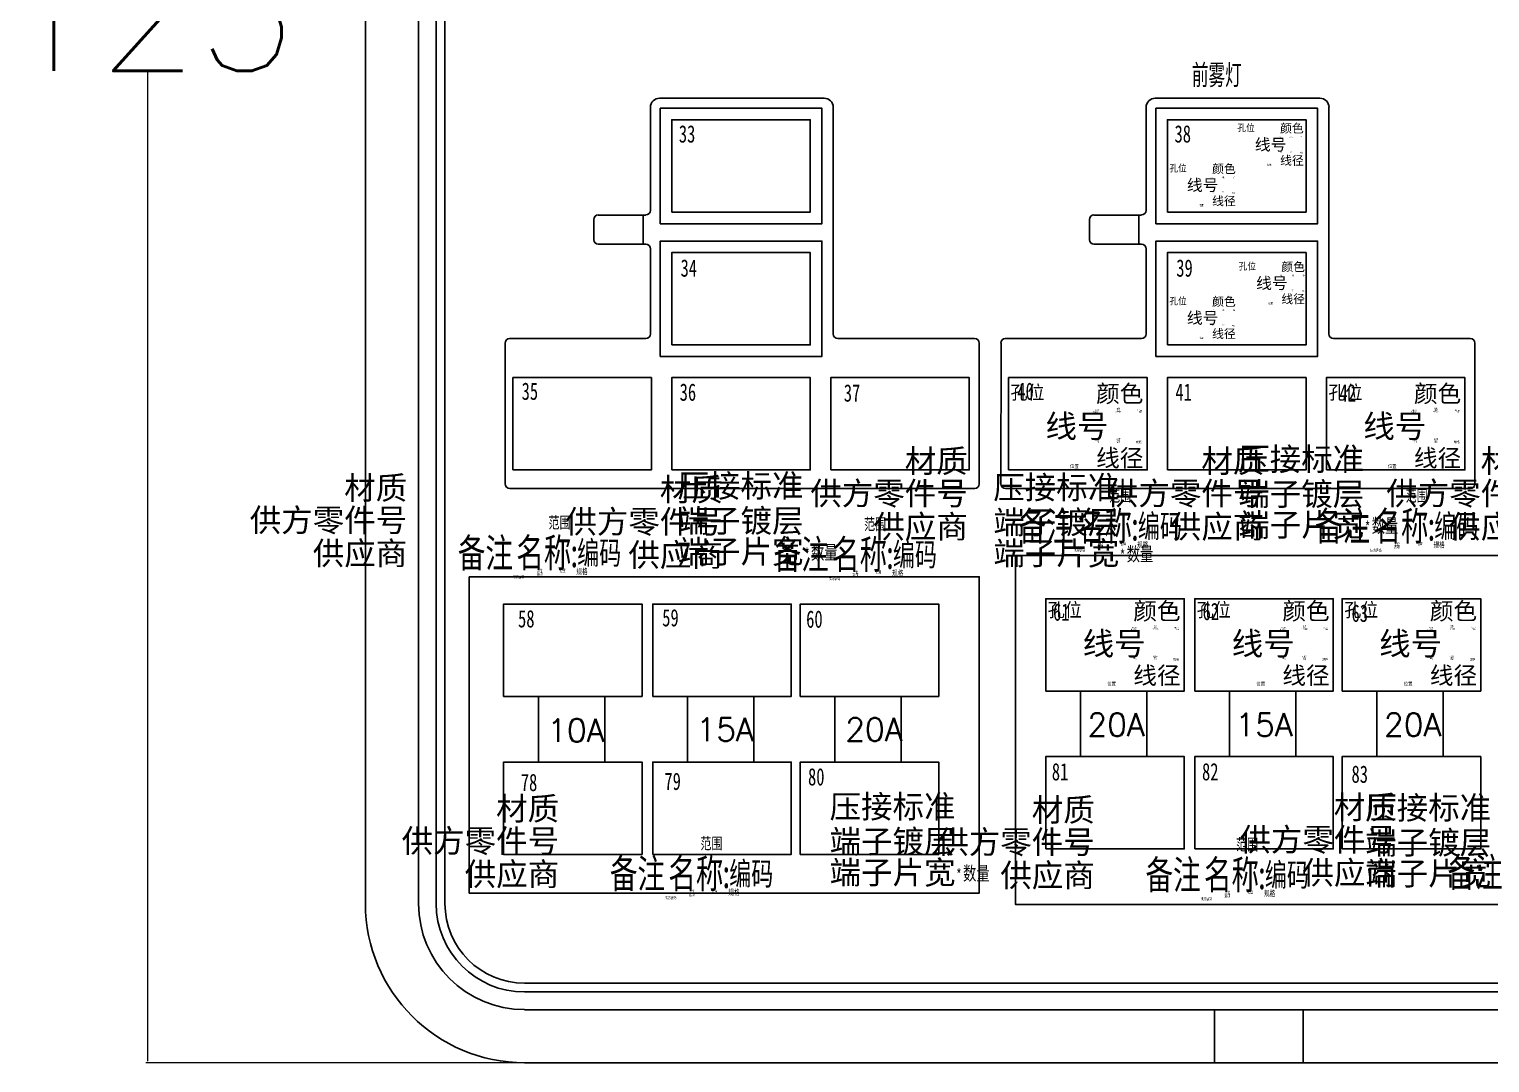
# Model space of a CAD drawing. Header units: millimetres. Extents: x -2653 to 6698, y -4403 to -42.
# Drawn here: x -2652.6 to -2526, y -342 to -252.4 of the extents above; entities that cross this region are included whole.
import ezdxf
from ezdxf.enums import TextEntityAlignment as Align

# ---------------------------------------------------------------- set-up
doc = ezdxf.new("R2010")
doc.units = ezdxf.units.MM
doc.header["$MEASUREMENT"] = 0
for name, color, linetype in [('文字', 3, 'Continuous'), ('轮廓线', 7, 'Continuous'), ('附件-供应商', 43, 'Continuous'), ('附件-名称', 53, 'Continuous'), ('附件-数量', 21, 'Continuous'), ('附件-编码', 52, 'Continuous')]:
    doc.layers.add(name, color=color, linetype=linetype)
for name, color, linetype, plot in [('附件-不打印', 2, 'Continuous', False), ('隐藏-剥皮长度', 2, 'Continuous', False), ('隐藏-加余量', 1, 'Continuous', False), ('隐藏-备注', 1, 'Continuous', False), ('隐藏-孔位', 1, 'Continuous', False), ('隐藏-对应端子', 2, 'Continuous', False), ('隐藏-规格', 1, 'Continuous', False), ('隐藏-辅助信息', 3, 'Continuous', False), ('隐藏-防水栓', 2, 'Continuous', False)]:
    doc.layers.add(name, color=color, linetype=linetype, plot=plot)
doc.styles.add('CL', font='', dxfattribs={"height": 2})
doc.styles.get("Standard").update_dxf_attribs({"font": 'txt', "bigfont": 'gbcbig.shx'})
doc.styles.add('灯泡', font='', dxfattribs={"width": 0.7})
doc.styles.get('CL').set_extended_font_data('SimSun')
doc.styles.get('灯泡').set_extended_font_data('NSimSun')

msp = doc.modelspace()

# ---------------------------------------------------------------- linework, layer by layer
at = {"color": 0, "lineweight": -3}
for p, q in [((-2618.83, -328.19), (-2618.83, -173.95)), ((-2617.3, -328.19), (-2617.3, -173.95)), ((-2616.54, -328.2), (-2616.54, -173.95)), ((-2623.43, -246.74), (-2623.43, -328.2)), ((-2610.92, -292.22), (-2570.65, -292.23)), ((-2567.98, -292.22), (-2527.71, -292.23)), ((-2275.57, -335.08), (-2609.64, -335.08)), ((-2275.57, -335.84), (-2609.64, -335.84)), ((-2275.57, -337.38), (-2609.64, -337.38)), ((-2609.64, -341.97), (-2549.88, -341.97)), ((-2542.21, -341.97), (-2479.38, -341.97))]:
    msp.add_line(p, q, dxfattribs=at)
at = {"color": 0, "lineweight": -3, "ltscale": 0.189884}
for p, q in [((-2598.74, -259.21), (-2598.74, -267.34)), ((-2555.8, -259.21), (-2555.8, -267.34))]:
    msp.add_line(p, q, dxfattribs=at)
at = {"color": 0, "lineweight": -3, "ltscale": 0.0792}
for p, q in [((-2594.78, -258.41), (-2597.95, -258.42)), ((-2551.84, -258.41), (-2555.01, -258.42))]:
    msp.add_line(p, q, dxfattribs=at)
at = {"color": 0, "lineweight": -3, "ltscale": 0.198}
for p, q in [((-2586.86, -258.42), (-2594.78, -258.41)), ((-2543.92, -258.42), (-2551.84, -258.41))]:
    msp.add_line(p, q, dxfattribs=at)
at = {"color": 0, "lineweight": -3, "ltscale": 0.079195}
for p, q in [((-2583.69, -258.42), (-2586.86, -258.42)), ((-2540.75, -258.42), (-2543.92, -258.42))]:
    msp.add_line(p, q, dxfattribs=at)
at = {"color": 0, "lineweight": -3, "ltscale": 0.249284}
for p, q in [((-2582.9, -269.73), (-2582.9, -259.21)), ((-2539.96, -269.73), (-2539.96, -259.21))]:
    msp.add_line(p, q, dxfattribs=at)
at = {"color": 0, "lineweight": -3, "ltscale": 0.019995}
for p, q in [((-2598.74, -267.34), (-2598.74, -268.14)), ((-2555.8, -267.34), (-2555.8, -268.14))]:
    msp.add_line(p, q, dxfattribs=at)
at = {"color": 0, "lineweight": -3, "ltscale": 0.043559}
for p, q in [((-2603.65, -268.93), (-2603.65, -270.68)), ((-2560.71, -268.93), (-2560.71, -270.68))]:
    msp.add_line(p, q, dxfattribs=at)
at = {"color": 0, "lineweight": -3, "ltscale": 0.09702}
for p, q in [((-2599.38, -268.54), (-2603.26, -268.54)), ((-2556.44, -268.54), (-2560.32, -268.54))]:
    msp.add_line(p, q, dxfattribs=at)
at = {"color": 0, "lineweight": -3, "ltscale": 0.063359}
for p, q in [((-2599.38, -271.07), (-2599.38, -268.53)), ((-2556.44, -271.07), (-2556.44, -268.53))]:
    msp.add_line(p, q, dxfattribs=at)
at = {"color": 0, "lineweight": -3, "ltscale": 0.005941}
for p, q in [((-2599.38, -268.54), (-2599.14, -268.54)), ((-2556.44, -268.54), (-2556.2, -268.54)), ((-2599.38, -271.07), (-2599.14, -271.07)), ((-2556.44, -271.07), (-2556.2, -271.07))]:
    msp.add_line(p, q, dxfattribs=at)
at = {"color": 0, "lineweight": -3, "ltscale": 0.227895}
for p, q in [((-2582.91, -278.84), (-2582.9, -269.73)), ((-2539.97, -278.84), (-2539.96, -269.73))]:
    msp.add_line(p, q, dxfattribs=at)
at = {"color": 0, "lineweight": -3, "ltscale": 0.097021}
for p, q in [((-2603.26, -271.07), (-2599.38, -271.07)), ((-2560.32, -271.07), (-2556.44, -271.07))]:
    msp.add_line(p, q, dxfattribs=at)
at = {"color": 0, "lineweight": -3, "ltscale": 0.184138}
for p, q in [((-2598.74, -271.47), (-2598.75, -278.84)), ((-2555.8, -271.47), (-2555.81, -278.84))]:
    msp.add_line(p, q, dxfattribs=at)
at = {"color": 0, "lineweight": -3, "ltscale": 0.06732}
for p, q in [((-2599.14, -279.23), (-2601.83, -279.23)), ((-2556.2, -279.23), (-2558.89, -279.23))]:
    msp.add_line(p, q, dxfattribs=at)
at = {"color": 0, "lineweight": -3, "ltscale": 0.134639}
for p, q in [((-2570.66, -279.24), (-2582.51, -279.24)), ((-2527.72, -279.24), (-2539.57, -279.24))]:
    msp.add_line(p, q, dxfattribs=at)
at = {"color": 0, "lineweight": -3, "ltscale": 0.304921}
for p, q in [((-2611.32, -279.63), (-2611.32, -291.82)), ((-2568.37, -279.63), (-2568.38, -291.82))]:
    msp.add_line(p, q, dxfattribs=at)
at = {"color": 0, "lineweight": -3, "ltscale": 0.101351}
for p, q in [((-2549.88, -337.38), (-2549.88, -341.97)), ((-2542.21, -341.97), (-2542.21, -337.38))]:
    msp.add_line(p, q, dxfattribs=at)
at = {"color": 0, "lineweight": -3, "ltscale": 0.168919}
msp.add_line((-2542.21, -341.97), (-2549.88, -341.97), dxfattribs=at)
at = {"color": 0, "lineweight": -3}
for points in [[(-2596.89, -268.29), (-2584.89, -268.29), (-2584.89, -260.29), (-2596.89, -260.29)], [(-2553.95, -268.29), (-2541.95, -268.29), (-2541.95, -260.29), (-2553.95, -260.29)], [(-2596.89, -279.79), (-2584.89, -279.79), (-2584.89, -271.79), (-2596.89, -271.79)], [(-2553.95, -279.79), (-2541.95, -279.79), (-2541.95, -271.79), (-2553.95, -271.79)], [(-2610.65, -290.62), (-2598.65, -290.62), (-2598.65, -282.62), (-2610.65, -282.62)], [(-2596.89, -290.62), (-2584.89, -290.62), (-2584.89, -282.62), (-2596.89, -282.62)], [(-2583.12, -290.62), (-2571.12, -290.62), (-2571.12, -282.62), (-2583.12, -282.62)], [(-2567.71, -290.62), (-2555.71, -290.62), (-2555.71, -282.62), (-2567.71, -282.62)], [(-2553.95, -290.62), (-2541.95, -290.62), (-2541.95, -282.62), (-2553.95, -282.62)], [(-2540.18, -290.62), (-2528.18, -290.62), (-2528.18, -282.62), (-2540.18, -282.62)], [(-2611.46, -310.24), (-2599.46, -310.24), (-2599.46, -302.24), (-2611.46, -302.24)], [(-2598.54, -310.24), (-2586.54, -310.24), (-2586.54, -302.24), (-2598.54, -302.24)], [(-2585.77, -310.24), (-2573.77, -310.24), (-2573.77, -302.24), (-2585.77, -302.24)], [(-2564.5, -309.78), (-2552.5, -309.78), (-2552.5, -301.78), (-2564.5, -301.78)], [(-2551.59, -309.78), (-2539.59, -309.78), (-2539.59, -301.78), (-2551.59, -301.78)], [(-2538.82, -309.78), (-2526.82, -309.78), (-2526.82, -301.78), (-2538.82, -301.78)], [(-2611.46, -323.92), (-2599.46, -323.92), (-2599.46, -315.92), (-2611.46, -315.92)], [(-2598.54, -323.92), (-2586.54, -323.92), (-2586.54, -315.92), (-2598.54, -315.92)], [(-2585.77, -323.92), (-2573.77, -323.92), (-2573.77, -315.92), (-2585.77, -315.92)], [(-2564.5, -323.45), (-2552.5, -323.45), (-2552.5, -315.45), (-2564.5, -315.45)], [(-2551.59, -323.45), (-2539.59, -323.45), (-2539.59, -315.45), (-2551.59, -315.45)], [(-2538.82, -323.45), (-2526.82, -323.45), (-2526.82, -315.45), (-2538.82, -315.45)]]:
    msp.add_lwpolyline(points, close=True, dxfattribs=at)
for points in [[(-2561.49, -315.45), (-2561.49, -309.78)], [(-2555.74, -309.78), (-2555.74, -315.45)], [(-2548.58, -315.45), (-2548.58, -309.78)], [(-2542.83, -309.78), (-2542.83, -315.45)], [(-2535.81, -315.45), (-2535.81, -309.78)], [(-2530.06, -309.78), (-2530.06, -315.45)], [(-2608.45, -315.92), (-2608.45, -310.24)], [(-2602.7, -310.24), (-2602.7, -315.92)], [(-2595.53, -315.92), (-2595.53, -310.24)], [(-2589.78, -310.24), (-2589.78, -315.92)], [(-2582.76, -315.92), (-2582.76, -310.24)], [(-2577.01, -310.24), (-2577.01, -315.92)]]:
    msp.add_lwpolyline(points, dxfattribs=at)
for centre, radius, start, end in [((-2597.95, -259.21), 0.792, 89.9804, 179.9804), ((-2583.69, -259.21), 0.792, 359.9804, 89.994), ((-2555.01, -259.21), 0.792, 89.9804, 179.9804), ((-2540.75, -259.21), 0.792, 359.9804, 89.994), ((-2599.14, -268.14), 0.396, 269.9804, 359.9804), ((-2556.2, -268.14), 0.396, 269.9804, 359.9804), ((-2603.26, -268.93), 0.396, 89.9804, 179.9804), ((-2560.32, -268.93), 0.396, 89.9804, 179.9804), ((-2603.26, -270.68), 0.396, 179.9804, 269.9804), ((-2560.32, -270.68), 0.396, 179.9804, 269.9804), ((-2599.14, -271.47), 0.396, 359.9804, 89.9804), ((-2556.2, -271.47), 0.396, 359.9804, 89.9804), ((-2610.92, -279.63), 0.396, 94.0407, 179.9804), ((-2599.14, -278.84), 0.396, 269.9804, 359.9804), ((-2582.51, -278.84), 0.396, 179.9804, 269.9804), ((-2570.66, -279.63), 0.396, 359.9804, 89.9804), ((-2567.98, -279.63), 0.396, 94.0407, 179.9804), ((-2556.2, -278.84), 0.396, 269.9804, 359.9804), ((-2539.57, -278.84), 0.396, 179.9804, 269.9804), ((-2527.72, -279.63), 0.396, 359.9804, 89.9804), ((-2610.92, -291.82), 0.396, 179.9804, 269.9804), ((-2570.66, -291.83), 0.396, 269.9804, 359.9804), ((-2567.98, -291.82), 0.396, 179.9804, 269.9804), ((-2527.72, -291.83), 0.396, 269.9804, 359.9804), ((-2609.64, -328.18), 13.79, 180, 270), ((-2609.64, -328.18), 9.19, 180, 270), ((-2609.64, -328.18), 7.66, 180, 270), ((-2609.64, -328.18), 6.9, 180, 270)]:
    msp.add_arc(centre, radius, start, end, dxfattribs=at)
at = {"layer": '轮廓线', "lineweight": 0}
for p, q in [((-2642.27, -341.79), (-2642.27, -256.15)), ((-2609.7, -341.97), (-2642.45, -341.97))]:
    msp.add_line(p, q, dxfattribs=at)
at = {"layer": '轮廓线', "color": 0, "lineweight": -3}
for p, q in [((-2599.14, -279.23), (-2610.95, -279.23)), ((-2556.2, -279.23), (-2568.01, -279.23)), ((-2570.26, -291.83), (-2570.26, -279.63)), ((-2527.32, -291.83), (-2527.32, -279.63))]:
    msp.add_line(p, q, dxfattribs=at)
for points in [[(-2597.89, -269.29), (-2583.89, -269.29), (-2583.89, -259.29), (-2597.89, -259.29)], [(-2554.95, -269.29), (-2540.95, -269.29), (-2540.95, -259.29), (-2554.95, -259.29)], [(-2597.89, -280.79), (-2583.89, -280.79), (-2583.89, -270.79), (-2597.89, -270.79)], [(-2554.95, -280.79), (-2540.95, -280.79), (-2540.95, -270.79), (-2554.95, -270.79)], [(-2567.13, -298.03), (-2396.35, -298.03), (-2396.35, -328.25), (-2567.13, -328.25)], [(-2614.45, -299.87), (-2570.26, -299.87), (-2570.26, -327.27), (-2614.45, -327.27)]]:
    msp.add_lwpolyline(points, close=True, dxfattribs=at)
at = {"layer": '轮廓线', "lineweight": 0}
msp.add_solid([(-2642.3, -341.79), (-2642.24, -341.79), (-2642.27, -341.97)], dxfattribs=at)

# ---------------------------------------------------------------- texts
at = {"color": 0, "lineweight": -3, "char_height": 1.5, "width": 3.6791, "attachment_point": 1, "style": '灯泡'}
for s, insert in [('33', (-2596.28, -260.76)), ('38', (-2553.34, -260.76)), ('34', (-2596.13, -272.38)), ('39', (-2553.19, -272.38)), ('35', (-2609.9, -283.05)), ('36', (-2596.21, -283.13)), ('37', (-2581.99, -283.2)), ('40', (-2566.96, -283.05)), ('41', (-2553.27, -283.13)), ('42', (-2539.05, -283.2)), ('61', (-2563.86, -302.18)), ('62', (-2550.91, -302.13)), ('63', (-2538.01, -302.28)), ('58', (-2610.21, -302.76)), ('59', (-2597.72, -302.67)), ('60', (-2585.25, -302.79)), ('81', (-2563.97, -316.01)), ('82', (-2550.96, -316.01)), ('83', (-2538.01, -316.22)), ('78', (-2609.97, -316.94)), ('79', (-2597.53, -316.84)), ('80', (-2585.09, -316.45))]:
    msp.add_mtext(s, dxfattribs=dict(at, insert=insert))
at = {"layer": '文字', "lineweight": 0}
for s, p in [('前雾灯', (-2551.84, -257.47)), ('10A', (-2607.69, -314.18)), ('15A', (-2594.76, -314.1)), ('20A', (-2581.87, -314.1)), ('20A', (-2560.89, -313.69)), ('15A', (-2548.07, -313.69)), ('20A', (-2535.2, -313.69))]:
    msp.add_text(s, height=2, dxfattribs=at).set_placement(p)
at = {"layer": '文字', "style": '灯泡', "width": 0.7}
for p in [(-2556.77, -295.49), (-2531.09, -295.49), (-2605.34, -297.8), (-2577.99, -297.94), (-2592.17, -325.59), (-2545.77, -325.69)]:
    msp.add_text(':', height=2.5, dxfattribs=at).set_placement(p, align=Align.MIDDLE_CENTER)
at = {"layer": '文字', "color": 3, "style": 'CL', "flags": 1}
for tag, p in [('压接标准', (-2536.91, -289.68)), ('材质', (-2571.25, -289.85)), ('材质', (-2545.56, -289.85)), ('材质', (-2521.36, -289.85)), ('材质', (-2619.81, -292.17)), ('压接标准', (-2585.48, -291.99)), ('压接标准', (-2558.13, -292.13)), ('材质', (-2592.47, -292.31)), ('供方零件号', (-2571.25, -292.65)), ('供方零件号', (-2545.56, -292.65)), ('端子镀层', (-2536.91, -292.7)), ('供方零件号', (-2521.36, -292.65)), ('供方零件号', (-2619.81, -294.97)), ('供方零件号', (-2592.47, -295.1)), ('端子镀层', (-2585.48, -295.02)), ('端子镀层', (-2558.13, -295.15)), ('端子片宽', (-2536.91, -295.37)), ('端子片宽', (-2585.48, -297.69)), ('端子片宽', (-2558.13, -297.83)), ('材质', (-2606.65, -319.96)), ('压接标准', (-2572.31, -319.78)), ('材质', (-2560.25, -320.06)), ('材质', (-2534.08, -319.84)), ('压接标准', (-2525.91, -319.88)), ('供方零件号', (-2534.08, -322.64)), ('供方零件号', (-2606.65, -322.75)), ('端子镀层', (-2572.31, -322.8)), ('供方零件号', (-2560.25, -322.85)), ('端子镀层', (-2525.91, -322.9)), ('端子片宽', (-2572.31, -325.48)), ('端子片宽', (-2525.91, -325.58))]:
    msp.add_attdef(tag, text='', height=2, dxfattribs=at).set_placement(p, align=Align.MIDDLE_RIGHT)
at = {"layer": '轮廓线', "lineweight": 0, "insert": (-2642.27, -251.06), "char_height": 10, "attachment_point": 5}
msp.add_mtext('\\A1;125', dxfattribs=at)
at = {"layer": '轮廓线', "color": 7, "style": 'CL', "flags": 4}
for tag, text, height, p in [('颜色', 'NC', 0.75, (-2542.15, -261.03)), ('颜色', 'NC', 0.75, (-2548.04, -264.54)), ('线径', '0.5', 0.75, (-2542.15, -263.82)), ('线径', '0.5', 0.75, (-2548.04, -267.33)), ('颜色', 'NC', 0.75, (-2542.04, -273.03)), ('颜色', 'NC', 0.75, (-2548.04, -276.04)), ('线径', '0.5', 0.75, (-2542.04, -275.82)), ('线径', '0.5', 0.75, (-2548.04, -278.83)), ('颜色', 'NC', 1.5, (-2556.04, -284.01)), ('颜色', 'NC', 1.5, (-2528.51, -284.01)), ('线径', '0.5', 1.5, (-2556.04, -289.59)), ('线径', '0.5', 1.5, (-2528.51, -289.59)), ('颜色', 'NC', 1.5, (-2552.82, -302.84)), ('颜色', 'NC', 1.5, (-2539.91, -302.84)), ('颜色', 'NC', 1.5, (-2527.13, -302.84)), ('线径', '0.5', 1.5, (-2552.82, -308.42)), ('线径', '0.5', 1.5, (-2539.91, -308.42)), ('线径', '0.5', 1.5, (-2527.13, -308.42))]:
    msp.add_attdef(tag, text=text, height=height, dxfattribs=at).set_placement(p, align=Align.MIDDLE_RIGHT)
for height, p in [(1, (-2545.02, -262.44)), (1, (-2550.91, -265.95)), (1, (-2544.91, -274.44)), (1, (-2550.91, -277.45)), (2, (-2561.79, -286.83)), (2, (-2534.26, -286.83)), (2, (-2558.57, -305.66)), (2, (-2545.66, -305.66)), (2, (-2532.89, -305.66))]:
    msp.add_attdef('线号', text='300', height=height, dxfattribs=at).set_placement(p, align=Align.MIDDLE_CENTER)
at = {"layer": '附件-不打印', "color": 3, "style": 'CL', "width": 0.7}
for tag, height, flags, p in [('范围', 1, 1, (-2558.06, -292.86)), ('范围', 1, 1, (-2532.37, -292.86)), ('范围', 1, 1, (-2606.62, -295.18)), ('范围', 1, 1, (-2579.28, -295.32)), ('工位', 0.25, 5, (-2559.77, -297.02)), ('位置', 0.25, 9, (-2557.78, -297.02)), ('工位', 0.25, 5, (-2534.08, -297.02)), ('位置', 0.25, 9, (-2532.09, -297.02)), ('供方编码', 0.25, 5, (-2561.58, -297.58)), ('供方编码', 0.25, 5, (-2535.9, -297.58)), ('供方编码', 0.25, 5, (-2610.15, -299.9)), ('工位', 0.25, 5, (-2608.33, -299.34)), ('位置', 0.25, 9, (-2606.34, -299.34)), ('工位', 0.25, 5, (-2580.98, -299.47)), ('位置', 0.25, 9, (-2579, -299.48)), ('供方编码', 0.25, 5, (-2582.8, -300.04)), ('范围', 1, 1, (-2593.46, -322.97)), ('范围', 1, 1, (-2547.06, -323.07)), ('供方编码', 0.25, 5, (-2596.98, -327.69)), ('工位', 0.25, 5, (-2595.16, -327.12)), ('位置', 0.25, 9, (-2593.18, -327.12)), ('供方编码', 0.25, 5, (-2550.58, -327.79)), ('工位', 0.25, 5, (-2548.76, -327.22)), ('位置', 0.25, 9, (-2546.78, -327.22))]:
    msp.add_attdef(tag, text='', height=height, dxfattribs=dict(at, flags=flags)).set_placement(p, align=Align.MIDDLE_CENTER)
at = {"layer": '附件-不打印', "color": 1, "style": 'CL', "width": 0.7, "flags": 8}
for p in [(-2562.08, -296.74), (-2536.4, -296.74), (-2610.65, -299.06), (-2583.3, -299.19), (-2524.91, -326.73), (-2597.48, -326.84), (-2551.08, -326.94)]:
    msp.add_attdef('备注', text='', height=2.5, dxfattribs=at).set_placement(p, align=Align.RIGHT)
at = {"layer": '附件-不打印', "color": 1, "style": 'CL', "width": 0.7, "flags": 13}
for p in [(-2560.01, -297.43), (-2534.33, -297.43), (-2608.58, -299.75), (-2581.23, -299.89), (-2595.41, -327.54), (-2549.01, -327.64)]:
    msp.add_attdef('选项', p, 'ALL', height=0.25, dxfattribs=at)
at = {"layer": '附件-不打印', "color": 3, "style": 'CL', "width": 0.7, "flags": 9}
for p in [(-2556.59, -297.35), (-2530.91, -297.35), (-2605.16, -299.66), (-2577.81, -299.8), (-2591.99, -327.45), (-2545.59, -327.55)]:
    msp.add_attdef('规格', p, '——', height=0.5, dxfattribs=at)
at = {"layer": '附件-供应商', "color": 3, "style": 'CL', "flags": 1}
for p in [(-2571.25, -295.53), (-2545.56, -295.53), (-2521.36, -295.53), (-2619.81, -297.84), (-2592.47, -297.98), (-2606.65, -325.63), (-2560.25, -325.73), (-2534.08, -325.51)]:
    msp.add_attdef('供应商', text='', height=2, dxfattribs=at).set_placement(p, align=Align.MIDDLE_RIGHT)
at = {"layer": '附件-名称', "color": 3, "style": 'CL', "width": 0.7, "flags": 8}
for p in [(-2557.02, -295.49), (-2531.34, -295.49), (-2605.59, -297.8), (-2578.24, -297.94), (-2592.42, -325.59), (-2546.02, -325.69)]:
    msp.add_attdef('名称', text='端子', height=2.5, dxfattribs=at).set_placement(p, align=Align.MIDDLE_RIGHT)
at = {"layer": '附件-数量', "color": 2, "style": 'CL', "width": 0.7, "flags": 13}
for p in [(-2536.26, -295.45), (-2584.83, -297.77), (-2557.48, -297.91), (-2571.66, -325.56)]:
    msp.add_attdef('数量', text='1', height=1.2, dxfattribs=at).set_placement(p, align=Align.MIDDLE_LEFT)
at = {"layer": '附件-数量', "color": 2, "style": 'CL', "width": 0.7, "flags": 7}
for p in [(-2536.62, -295.58), (-2585.18, -297.9), (-2557.84, -298.03), (-2572.02, -325.68)]:
    msp.add_attdef('*', text='*', height=1, dxfattribs=at).set_placement(p, align=Align.MIDDLE_CENTER)
at = {"layer": '附件-编码', "color": 2, "style": 'CL', "width": 0.7}
for p in [(-2556.52, -295.49), (-2530.84, -295.49), (-2605.09, -297.8), (-2577.74, -297.94), (-2591.92, -325.59), (-2545.52, -325.69)]:
    msp.add_attdef('编码', text='', height=2, dxfattribs=at).set_placement(p, align=Align.MIDDLE_LEFT)
at = {"layer": '隐藏-剥皮长度', "color": 2, "style": 'CL', "width": 0.9, "flags": 4}
for height, p in [(0.05, (-2542.22, -261.82)), (0.05, (-2548.1, -265.33)), (0.05, (-2542.1, -273.82)), (0.05, (-2548.1, -276.83)), (0.1, (-2556.18, -285.59)), (0.1, (-2528.65, -285.59)), (0.1, (-2552.96, -304.42)), (0.1, (-2540.04, -304.42)), (0.1, (-2527.27, -304.42))]:
    msp.add_attdef('剥皮', text='', height=height, dxfattribs=at).set_placement(p, align=Align.MIDDLE_RIGHT)
at = {"layer": '隐藏-加余量', "color": 1, "style": 'CL', "width": 0.9, "flags": 4}
for height, p in [(0.05, (-2542.22, -261.75)), (0.05, (-2548.1, -265.26)), (0.05, (-2542.1, -273.75)), (0.05, (-2548.1, -276.76)), (0.1, (-2556.18, -285.45)), (0.1, (-2528.65, -285.45)), (0.1, (-2552.96, -304.28)), (0.1, (-2540.04, -304.28)), (0.1, (-2527.27, -304.28))]:
    msp.add_attdef('加余量', text='', height=height, dxfattribs=at).set_placement(p, align=Align.MIDDLE_RIGHT)
at = {"layer": '隐藏-备注', "color": 1, "style": 'CL', "width": 0.9, "flags": 5}
for height, p in [(0.05, (-2543.24, -263.12)), (0.05, (-2549.12, -266.63)), (0.05, (-2543.12, -275.12)), (0.05, (-2549.12, -278.13)), (0.1, (-2558.22, -288.19)), (0.1, (-2530.69, -288.19)), (0.1, (-2555, -307.03)), (0.1, (-2542.08, -307.03)), (0.1, (-2529.31, -307.03))]:
    msp.add_attdef('备注', text='', height=height, dxfattribs=at).set_placement(p, align=Align.MIDDLE_CENTER)
at = {"layer": '隐藏-孔位', "color": 6, "style": 'CL', "width": 0.9, "flags": 4}
for height, p in [(0.6, (-2547.9, -260.98)), (0.6, (-2553.79, -264.49)), (0.6, (-2547.79, -272.98)), (0.6, (-2553.79, -275.99)), (1.2, (-2567.55, -283.9)), (1.2, (-2540.01, -283.9)), (1.2, (-2564.32, -302.74)), (1.2, (-2551.41, -302.74)), (1.2, (-2538.64, -302.74))]:
    msp.add_attdef('孔位', text='', height=height, dxfattribs=at).set_placement(p, align=Align.MIDDLE_LEFT)
at = {"layer": '隐藏-对应端子', "color": 2, "style": 'CL', "width": 0.9, "flags": 4}
for height, p in [(0.05, (-2544.06, -261.83)), (0.05, (-2549.95, -265.34)), (0.05, (-2543.95, -273.83)), (0.05, (-2549.95, -276.84)), (0.1, (-2559.87, -285.6)), (0.1, (-2532.33, -285.6)), (0.1, (-2556.64, -304.44)), (0.1, (-2543.73, -304.44)), (0.1, (-2530.96, -304.44))]:
    msp.add_attdef('对应簧片', text='', height=height, dxfattribs=at).set_placement(p, align=Align.MIDDLE_RIGHT)
at = {"layer": '隐藏-规格', "color": 1, "style": 'CL', "width": 0.9, "flags": 5}
for height, p in [(0.1, (-2542.22, -263.13)), (0.1, (-2548.1, -266.64)), (0.1, (-2542.1, -275.13)), (0.1, (-2548.1, -278.14)), (0.2, (-2556.18, -288.2)), (0.2, (-2528.65, -288.2)), (0.2, (-2552.96, -307.04)), (0.2, (-2540.04, -307.04)), (0.2, (-2527.27, -307.04))]:
    msp.add_attdef('规格', text='', height=height, dxfattribs=at).set_placement(p, align=Align.MIDDLE_RIGHT)
at = {"layer": '隐藏-辅助信息', "color": 3, "style": 'CL', "width": 0.9, "flags": 5}
for tag, height, p in [('供方编码', 0.05, (-2543.24, -261.81)), ('编码', 0.05, (-2543.24, -261.74)), ('供方编码', 0.05, (-2549.12, -265.32)), ('编码', 0.05, (-2549.12, -265.26)), ('供方编码', 0.05, (-2543.12, -273.81)), ('编码', 0.05, (-2543.12, -273.75)), ('供方编码', 0.05, (-2549.12, -276.82)), ('编码', 0.05, (-2549.12, -276.76)), ('供方编码', 0.1, (-2558.22, -285.57)), ('编码', 0.1, (-2558.22, -285.44)), ('供方编码', 0.1, (-2530.69, -285.57)), ('编码', 0.1, (-2530.69, -285.44)), ('供方编码', 0.1, (-2555, -304.41)), ('编码', 0.1, (-2555, -304.28)), ('供方编码', 0.1, (-2542.08, -304.41)), ('编码', 0.1, (-2542.08, -304.28)), ('供方编码', 0.1, (-2529.31, -304.41)), ('编码', 0.1, (-2529.31, -304.28))]:
    msp.add_attdef(tag, text='', height=height, dxfattribs=at).set_placement(p, align=Align.MIDDLE_CENTER)
at = {"layer": '隐藏-辅助信息', "color": 2, "style": 'CL', "width": 0.9, "flags": 5}
for tag, text, height, p in [('辅助', '辅助件', 0.05, (-2543.24, -261.67)), ('标识管', '', 0.05, (-2543.24, -263)), ('辅助', '辅助件', 0.05, (-2549.12, -265.19)), ('标识管', '', 0.05, (-2549.12, -266.51)), ('辅助', '辅助件', 0.05, (-2543.12, -273.68)), ('标识管', '', 0.05, (-2543.12, -275)), ('辅助', '辅助件', 0.05, (-2549.12, -276.69)), ('标识管', '', 0.05, (-2549.12, -278.01)), ('辅助', '辅助件', 0.1, (-2558.22, -285.3)), ('辅助', '辅助件', 0.1, (-2530.69, -285.3)), ('标识管', '', 0.1, (-2558.22, -287.95)), ('标识管', '', 0.1, (-2530.69, -287.95)), ('辅助', '辅助件', 0.1, (-2555, -304.13)), ('辅助', '辅助件', 0.1, (-2542.08, -304.13)), ('辅助', '辅助件', 0.1, (-2529.31, -304.13)), ('标识管', '', 0.1, (-2555, -306.78)), ('标识管', '', 0.1, (-2542.08, -306.78)), ('标识管', '', 0.1, (-2529.31, -306.78))]:
    msp.add_attdef(tag, text=text, height=height, dxfattribs=at).set_placement(p, align=Align.MIDDLE_CENTER)
at = {"layer": '隐藏-辅助信息', "color": 3, "style": 'CL', "width": 0.9, "flags": 5}
for tag, text, height, p in [('线种', 'FLRY', 0.05, (-2544.06, -263.06)), ('工位', '', 0.05, (-2544.06, -263.12)), ('线种', 'FLRY', 0.05, (-2549.95, -266.57)), ('工位', '', 0.05, (-2549.95, -266.63)), ('线种', 'FLRY', 0.05, (-2543.95, -275.06)), ('工位', '', 0.05, (-2543.95, -275.12)), ('线种', 'FLRY', 0.05, (-2549.95, -278.07)), ('工位', '', 0.05, (-2549.95, -278.13)), ('线种', 'FLRY', 0.1, (-2559.87, -288.07)), ('工位', '', 0.1, (-2559.87, -288.19)), ('线种', 'FLRY', 0.1, (-2532.33, -288.07)), ('工位', '', 0.1, (-2532.33, -288.19)), ('线种', 'FLRY', 0.1, (-2556.64, -306.91)), ('工位', '', 0.1, (-2556.64, -307.03)), ('线种', 'FLRY', 0.1, (-2543.73, -306.91)), ('工位', '', 0.1, (-2543.73, -307.03)), ('线种', 'FLRY', 0.1, (-2530.96, -306.91)), ('工位', '', 0.1, (-2530.96, -307.03))]:
    msp.add_attdef(tag, text=text, height=height, dxfattribs=at).set_placement(p, align=Align.MIDDLE_RIGHT)
at = {"layer": '隐藏-辅助信息', "color": 1, "style": 'CL', "width": 0.9, "flags": 5}
for height, p in [(0.05, (-2543.24, -263.06)), (0.05, (-2549.12, -266.57)), (0.05, (-2543.12, -275.06)), (0.05, (-2549.12, -278.07)), (0.1, (-2558.22, -288.07)), (0.1, (-2530.69, -288.07)), (0.1, (-2555, -306.91)), (0.1, (-2542.08, -306.91)), (0.1, (-2529.31, -306.91))]:
    msp.add_attdef('选项', text='ALL', height=height, dxfattribs=at).set_placement(p, align=Align.MIDDLE_CENTER)
at = {"layer": '隐藏-辅助信息', "color": 4, "style": 'CL', "width": 0.9, "flags": 4}
for height, p in [(0.15, (-2545.14, -264.17)), (0.15, (-2551.02, -267.69)), (0.15, (-2545.02, -276.18)), (0.15, (-2551.02, -279.19)), (0.3, (-2562.02, -290.3)), (0.3, (-2534.48, -290.3)), (0.3, (-2558.79, -309.14)), (0.3, (-2545.88, -309.14)), (0.3, (-2533.11, -309.14))]:
    msp.add_attdef('位置', text='ABC', height=height, dxfattribs=at).set_placement(p, align=Align.MIDDLE_CENTER)
at = {"layer": '隐藏-防水栓', "color": 2, "style": 'CL', "width": 0.9, "flags": 4}
for height, p in [(0.05, (-2544.06, -261.75)), (0.05, (-2549.95, -265.26)), (0.05, (-2543.95, -273.75)), (0.05, (-2549.95, -276.76)), (0.1, (-2559.87, -285.45)), (0.1, (-2532.33, -285.45)), (0.1, (-2556.64, -304.28)), (0.1, (-2543.73, -304.28)), (0.1, (-2530.96, -304.28))]:
    msp.add_attdef('防水栓', text='', height=height, dxfattribs=at).set_placement(p, align=Align.MIDDLE_RIGHT)

doc.saveas('drawing.dxf')
